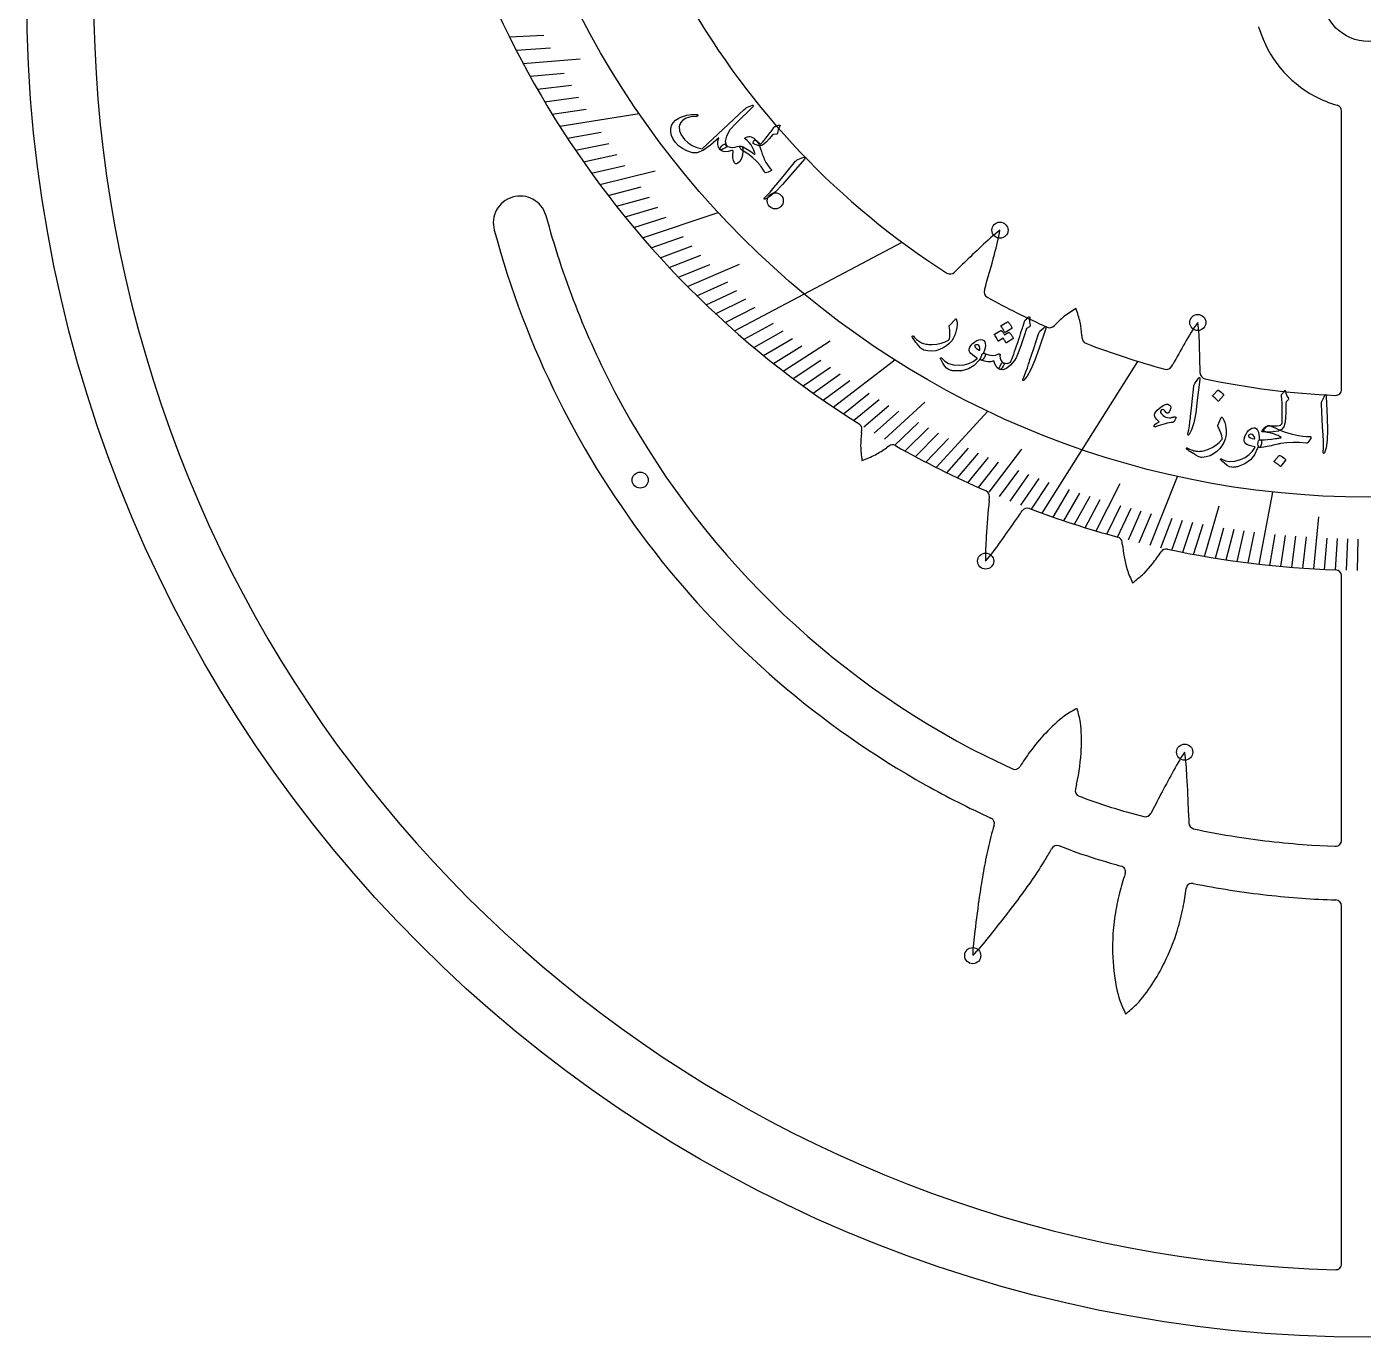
# Model space of a CAD drawing. Header units: millimetres. Extents: x -56 to 56, y -56 to 56.
# Drawn here: x -55.8 to -0.2, y -55.8 to -1.3 of the extents above; entities that cross this region are included whole.
import ezdxf

# ---------------------------------------------------------------- set-up
doc = ezdxf.new("R2010")
doc.units = ezdxf.units.MM
for name, color, linetype in [('CUT_INNER', 6, 'Continuous'), ('CUT_OUTER', 1, 'Continuous'), ('ENGRAVE', 7, 'Continuous'), ('ENGRAVE_FINE', 8, 'Continuous'), ('TEXT', 5, 'Continuous')]:
    doc.layers.add(name, color=color, linetype=linetype)

msp = doc.modelspace()

# ---------------------------------------------------------------- linework, layer by layer
at = {"layer": 'CUT_INNER'}
for points in [[(-4.539, -1.375), (-4.562, -1.296)], [(-1.116, -16.377), (-1.116, -4.802)], [(-34.211, -9.138), (-34.209, -9.144)], [(-13.069, -13.734), (-13.062, -13.726)], [(-11.918, -14.135), (-11.913, -14.242)], [(-8.181, -15.417), (-8.137, -15.337)], [(-21.082, -18.183), (-21.065, -18.065)], [(-19.942, -18.734), (-20.041, -18.807)], [(-15.912, -20.595), (-15.926, -20.589)], [(-15.777, -20.994), (-15.763, -20.849)], [(-10.237, -22.81), (-10.242, -22.742)], [(-8.988, -23.631), (-9.338, -24.034), (-9.342, -24.038)], [(-1.116, -35.125), (-1.116, -24.136)], [(-15.902, -31.638), (-14.809, -32.158)], [(-12.137, -32.803), (-12.186, -33.001)], [(-10.067, -33.949), (-9.337, -34.148)], [(-7.479, -33.99), (-7.468, -34.413)], [(-12.322, -35.568), (-12.868, -35.365)], [(-2.35, -35.332), (-1.377, -35.375)], [(-1.116, -52.742), (-1.116, -37.86)]]:
    msp.add_lwpolyline(points, dxfattribs=at)
msp.add_circle((0, 0), 1.91, dxfattribs=at)
for centre, radius, start, end in [((0, 0), 53.01, 121.8334, 268.5162), ((0, 15.945), 39.855, 133.9397, 237.8998), ((-0.003, 15.942), 32.597, 209.598, 237.4712), ((0, 0), 4.743, 196.8565, 241.8935), ((-0.011, -0.025), 4.716, 241.8732, 254.1876), ((-1.366, -4.802), 0.25, 0, 73.8281), ((-35.281, -9.454), 1.116, 16.4356, 196.1067), ((0.056, 0.025), 35.471, 194.9804, 207.6963), ((-0.001, 0), 37.641, 195.0325, 240.7232), ((-10.147, -16.497), 8.498, 127.5452, 134.4219), ((-23.706, -8.37), 8.495, 343.6971, 350.5854), ((33.149, -62.981), 72.019, 133.13838, 133.941), ((-74.666, 5.022), 61.182, 343.60175, 345.05636), ((-17.397, -11.33), 0.25, 237.4805, 314.8632), ((-0.043, -28.732), 24.326, 133.6248, 134.9201), ((-15.733, -12.322), 0.25, 163.2618, 240.9961), ((-0.05, 15.846), 32.49, 240.8927, 245.8231), ((-8.452, -19.097), 7.126, 121.3729, 126.225), ((-17.902, -15.064), 6.096, 13.9897, 19.6624), ((-13.254, -13.566), 0.25, 245.918, 317.8337), ((-8.039, -18.635), 7.023, 131.1773, 135.6567), ((-18.347, -14.671), 6.452, 4.7697, 9.6463), ((-0.185, -18.541), 8.498, 144.4202, 151.2969), ((-15.52, -14.7), 8.495, 0.5721, 7.4604), ((-11.663, -14.23), 0.25, 182.7913, 248.7305), ((-0.017, 15.894), 32.547, 248.8624, 254.9572), ((54.74, -50.455), 72.019, 150.01338, 150.816), ((-2261.031, -72.588), 2254.751, 1.445203, 1.473318), ((-8.4, -15.296), 0.25, 255.0586, 331.0897), ((-6.749, -15.694), 0.25, 186.2973, 257.8711), ((-0.003, 15.92), 32.576, 257.9544, 267.5842), ((0, 0), 35.41, 207.7029, 243.3141), ((-1.366, -16.377), 0.25, 267.7148, 0), ((-21.312, -18.028), 0.25, 351.5413, 57.832), ((-14.672, -18.911), 6.452, 173.5197, 178.3963), ((-15.032, -18.439), 6.096, 182.7397, 188.4124), ((-24.009, -13.012), 7.023, 299.9273, 304.4067), ((-19.793, -18.935), 0.25, 60.3019, 126.5837), ((-0.012, 15.919), 39.826, 240.4242, 246.4476), ((-23.514, -12.64), 7.126, 290.1229, 294.975), ((-16.011, -20.825), 0.25, 354.5118, 66.6211), ((48.013, -26.648), 64.04, 174.93507, 176.28535), ((-35.037, -7.6), 24.843, 324.8871, 326.1824), ((-14.189, -21.565), 0.25, 69.4348, 146.1132), ((-0.017, 15.895), 39.802, 249.2755, 254.8399), ((-73.847, 19.223), 72.019, 324.38838, 325.191), ((-7.419, -23.248), 8.506, 174.9493, 181.8286), ((-22.306, -17.927), 8.487, 318.7885, 325.6741), ((-10.492, -22.763), 0.25, 4.7344, 74.707), ((-3.357, -22.06), 6.921, 186.2179, 195.1054), ((-12.821, -20.459), 4.976, 320.3884, 327.5148), ((-8.414, -23.267), 0.25, 77.8735, 147.1406), ((-0.006, 15.899), 39.808, 257.883, 268.0539), ((-4.297, -21.817), 6.096, 199.6147, 205.2874), ((-1.366, -24.136), 0.25, 0, 88.0664), ((-14.096, -18.73), 7.126, 306.9979, 311.85), ((-8.386, -35.406), 6.913, 127.9482, 136.7791), ((-8.753, -35.929), 7.126, 118.179, 123.0311), ((-17.963, -31.376), 6.096, 10.7959, 16.4686), ((-18.854, -30.992), 6.921, 357.3991, 6.2866), ((-7.245, -36.522), 8.508, 136.566, 143.4101), ((-8.769, -35.468), 6.657, 142.875, 149.2426), ((-20.563, -30.94), 8.63, 347.5323, 357.5685), ((-0.626, -36.241), 8.487, 145.7641, 152.6498), ((-16.049, -32.768), 8.506, 1.925, 8.8041), ((-14.702, -31.932), 0.25, 244.5763, 328.2413), ((55.045, -66.857), 72.019, 151.36401, 152.16664), ((-71.484, -36.125), 64.04, 1.91071, 3.26098), ((-1.554, -2.922), 34.333, 240.6004, 245.6674), ((-11.943, -33.061), 0.25, 165.996, 249.661), ((-3.638, -11.341), 23.504, 249.0815, 254.1277), ((26.043, -51.615), 39.255, 152.0751, 153.3704), ((-15.808, -34.431), 0.25, 342.2164, 64.5763), ((-9.272, -33.906), 0.25, 254.7458, 333.0889), ((-7.219, -34.406), 0.25, 181.4874, 257.2881), ((-1.517, -38.691), 14.662, 163.4219, 167.2572), ((-2.538, -14.162), 21.028, 256.9855, 261.9804), ((0, 0), 35.41, 261.1107, 266.1954), ((4.235, -39.992), 20.559, 167.2569, 170.0189), ((-19.692, -32.022), 7.378, 327.9407, 332.0288), ((-12.955, -35.6), 0.25, 69.661, 152.0209), ((-0.305, -0.947), 36.647, 250.8579, 253.4693), ((-1.366, -35.125), 0.25, 267.4576, 0), ((-28.099, -27.042), 17.148, 325.4565, 328.7476), ((-7.838, -26.434), 10.071, 253.2981, 255.9031), ((16.373, -42.133), 32.885, 170.0107, 171.7525), ((-0.703, -39.725), 9.946, 161.1932, 165.9903), ((-10.356, -36.442), 0.25, 342.1904, 74.7458), ((-35.002, -22.292), 25.527, 323.2282, 325.4605), ((-16.919, -36.041), 9.401, 348.4726, 353.2953), ((-7.335, -37.172), 0.25, 79.8305, 172.3859), ((-0.229, -1.706), 35.921, 258.6626, 263.6644), ((47.204, -46.614), 64.04, 171.74122, 173.09149), ((-50.011, -11.089), 44.256, 321.947, 323.2423), ((-0.811, -39.729), 9.843, 165.8164, 171.4671), ((-0.479, -5.337), 32.285, 263.3933, 268.4446), ((-1.366, -37.86), 0.25, 0, 87.4576), ((-1.621, -39.604), 9.023, 171.4885, 177.7032), ((-17.353, -35.998), 9.835, 343.0691, 348.7286), ((-71.911, 5.974), 72.019, 321.19452, 321.99714), ((-16.447, -36.278), 8.887, 333.5809, 343.0941), ((-7.953, -40.131), 8.506, 171.7555, 178.6347), ((-22.52, -33.99), 8.487, 315.5946, 322.4803), ((-2.014, -39.589), 8.63, 177.7018, 187.7379), ((-16.108, -36.446), 8.508, 326.7354, 333.5796), ((-3.705, -39.839), 6.921, 187.5686, 196.456), ((-14.788, -37.342), 6.913, 318.1177, 326.9486), ((-4.65, -39.618), 6.096, 200.9653, 206.6381), ((-14.52, -36.763), 7.126, 308.3485, 313.2006), ((-1.366, -52.742), 0.25, 268.418, 0)]:
    msp.add_arc(centre, radius, start, end, dxfattribs=at)
at = {"layer": 'CUT_OUTER'}
msp.add_circle((0, 0), 55.8, dxfattribs=at)
at = {"layer": 'ENGRAVE'}
for points in [[(-33.635, -5.435), (-30.335, -4.902)], [(-30.192, -10.071), (-27.046, -9.022)], [(-26.36, -13.948), (-19.392, -10.261)], [(-22.257, -17.116), (-19.698, -15.148)], [(-13.563, -21.531), (-9.585, -15.215)], [(-17.971, -19.628), (-15.827, -17.287)], [(-9.079, -22.862), (-7.941, -19.996)], [(-4.55, -23.649), (-3.973, -20.648)]]:
    msp.add_lwpolyline(points, dxfattribs=at)
for centre, radius in [((0, 15.945), 36.808), ((-24.669, -8.535), 0.335), ((-15.325, -9.759), 0.335), ((-7.097, -13.596), 0.335), ((-30.287, -20.151), 0.335), ((-15.921, -23.52), 0.335), ((-7.643, -31.465), 0.335), ((-16.457, -39.929), 0.335)]:
    msp.add_circle(centre, radius, dxfattribs=at)
at = {"layer": 'ENGRAVE_FINE'}
for points in [[(-35.728, -1.716), (-34.301, -1.647)], [(-35.448, -2.272), (-34.022, -2.18)], [(-35.161, -2.819), (-32.782, -2.629)], [(-34.868, -3.359), (-33.446, -3.222)], [(-34.568, -3.89), (-33.15, -3.73)], [(-34.263, -4.413), (-32.847, -4.231)], [(-33.952, -4.928), (-32.54, -4.723)], [(-33.312, -5.934), (-31.909, -5.684)], [(-32.984, -6.425), (-31.586, -6.153)], [(-32.651, -6.909), (-31.259, -6.614)], [(-32.313, -7.384), (-30.927, -7.067)], [(-31.971, -7.851), (-29.665, -7.285)], [(-31.624, -8.311), (-30.25, -7.95)], [(-31.272, -8.762), (-29.906, -8.379)], [(-30.916, -9.206), (-29.557, -8.802)], [(-30.556, -9.643), (-29.205, -9.216)], [(-29.824, -10.492), (-28.49, -10.023)], [(-29.452, -10.906), (-28.128, -10.415)], [(-29.077, -11.312), (-27.762, -10.8)], [(-28.698, -11.71), (-27.393, -11.178)], [(-28.316, -12.101), (-26.154, -11.177)], [(-27.931, -12.485), (-26.647, -11.911)], [(-27.542, -12.861), (-26.27, -12.267)], [(-27.151, -13.231), (-25.89, -12.616)], [(-26.757, -13.593), (-25.507, -12.958)], [(-25.96, -14.295), (-24.736, -13.621)], [(-25.557, -14.636), (-24.346, -13.943)], [(-25.153, -14.97), (-23.955, -14.257)], [(-24.336, -15.617), (-22.384, -14.364)], [(-24.745, -15.297), (-23.562, -14.565)], [(-23.924, -15.93), (-22.769, -15.161)], [(-23.51, -16.237), (-22.37, -15.449)], [(-23.094, -16.536), (-21.97, -15.731)], [(-22.677, -16.829), (-21.567, -16.006)], [(-21.835, -17.396), (-20.758, -16.538)], [(-21.412, -17.669), (-20.351, -16.794)], [(-20.987, -17.936), (-19.943, -17.044)], [(-20.132, -18.451), (-18.449, -16.908)], [(-20.561, -18.197), (-19.534, -17.288)], [(-19.703, -18.699), (-18.712, -17.758)], [(-19.272, -18.94), (-18.299, -17.984)], [(-18.839, -19.176), (-17.885, -18.204)], [(-18.406, -19.405), (-17.47, -18.418)], [(-17.535, -19.845), (-16.637, -18.829)], [(-15.779, -20.653), (-14.415, -18.867)], [(-17.097, -20.056), (-16.219, -19.026)], [(-16.659, -20.261), (-15.801, -19.217)], [(-16.22, -20.46), (-15.381, -19.402)], [(-15.338, -20.84), (-14.54, -19.756)], [(-14.896, -21.021), (-14.119, -19.925)], [(-14.452, -21.197), (-13.697, -20.089)], [(-14.008, -21.367), (-13.274, -20.246)], [(-13.118, -21.689), (-12.427, -20.546)], [(-11.329, -22.266), (-10.324, -20.291)], [(-12.672, -21.841), (-12.002, -20.688)], [(-12.225, -21.988), (-11.578, -20.824)], [(-11.777, -22.13), (-11.152, -20.956)], [(-10.88, -22.396), (-10.3, -21.202)], [(-10.431, -22.52), (-9.874, -21.318)], [(-9.981, -22.64), (-9.447, -21.428)], [(-9.53, -22.753), (-9.019, -21.534)], [(-6.819, -23.322), (-6.204, -21.219)], [(-2.276, -23.845), (-2.069, -21.677)], [(-8.628, -22.965), (-8.164, -21.73)], [(-8.176, -23.062), (-7.736, -21.82)], [(-7.724, -23.154), (-7.307, -21.905)], [(-7.271, -23.241), (-6.879, -21.985)], [(-6.365, -23.398), (-6.021, -22.131)], [(-5.912, -23.469), (-5.591, -22.196)], [(-5.458, -23.534), (-5.162, -22.257)], [(-5.004, -23.594), (-4.732, -22.312)], [(-4.096, -23.699), (-3.873, -22.409)], [(-3.641, -23.743), (-3.443, -22.45)], [(-3.186, -23.782), (-3.013, -22.486)], [(-2.731, -23.816), (-2.582, -22.517)], [(-1.821, -23.868), (-1.722, -22.565)], [(-1.366, -23.886), (-1.291, -22.582)], [(-0.911, -23.899), (-0.861, -22.594)], [(-0.455, -23.907), (-0.43, -22.602)]]:
    msp.add_lwpolyline(points, dxfattribs=at)
at = {"layer": 'TEXT'}
for points in [[(-26.298, -5.303), (-26.553, -5.588), (-26.704, -5.845), (-26.752, -6.071), (-26.697, -6.268), (-26.702, -6.288), (-26.727, -6.313), (-26.77, -6.344), (-26.831, -6.38), (-26.882, -6.406), (-26.921, -6.42), (-26.951, -6.421), (-26.97, -6.411), (-27.034, -6.306), (-27.062, -6.189), (-27.054, -6.059), (-27.01, -5.919), (-27.359, -6.226), (-27.66, -6.432), (-27.913, -6.536), (-28.117, -6.536), (-28.342, -6.455), (-28.534, -6.358), (-28.692, -6.245), (-28.815, -6.117), (-28.915, -5.971), (-28.981, -5.826), (-29.015, -5.683), (-29.015, -5.542), (-28.982, -5.409), (-28.915, -5.29), (-28.814, -5.187), (-28.679, -5.098), (-28.6, -5.06), (-28.518, -5.027), (-28.431, -5), (-28.341, -4.977), (-28.247, -4.96), (-28.149, -4.948), (-28.046, -4.942), (-27.94, -4.94), (-27.927, -4.942), (-27.916, -4.947), (-27.906, -4.953), (-27.898, -4.962), (-27.893, -4.971), (-27.891, -4.98), (-27.892, -4.99), (-27.895, -5), (-27.902, -5.01), (-27.913, -5.017), (-27.927, -5.021), (-27.944, -5.023), (-28.184, -5.05), (-28.376, -5.103), (-28.519, -5.184), (-28.613, -5.294), (-28.667, -5.451), (-28.657, -5.619), (-28.583, -5.798), (-28.446, -5.987), (-28.294, -6.131), (-28.122, -6.242), (-27.929, -6.322), (-27.716, -6.369), (-25.958, -4.745), (-25.916, -4.707), (-25.879, -4.676), (-25.846, -4.653), (-25.819, -4.638), (-25.614, -4.557), (-25.585, -4.564), (-25.578, -4.583), (-25.592, -4.612), (-25.627, -4.653)], [(-24.589, -5.414), (-24.573, -5.409), (-24.559, -5.404), (-24.547, -5.399), (-24.535, -5.396), (-24.525, -5.392), (-24.517, -5.389), (-24.511, -5.387), (-24.506, -5.386), (-24.497, -5.385), (-24.489, -5.386), (-24.482, -5.389), (-24.476, -5.394), (-24.471, -5.401), (-24.47, -5.408), (-24.471, -5.415), (-24.474, -5.423), (-24.513, -5.501), (-24.543, -5.577), (-24.563, -5.651), (-24.574, -5.724), (-24.578, -5.741), (-24.588, -5.755), (-24.603, -5.763), (-24.624, -5.768), (-24.769, -5.784), (-24.918, -5.96), (-25.039, -6.088), (-25.143, -6.179), (-25.233, -6.234), (-25.307, -6.251), (-25.356, -6.245), (-25.421, -6.226), (-25.5, -6.195), (-25.595, -6.15), (-25.574, -6.062), (-25.539, -6.018), (-25.49, -6.017), (-25.427, -6.06), (-25.385, -6.097), (-25.345, -6.128), (-25.307, -6.154), (-25.271, -6.175), (-25.259, -6.165), (-25.243, -6.149), (-25.223, -6.128), (-25.199, -6.1), (-25.171, -6.066), (-25.139, -6.027), (-25.102, -5.982), (-25.06, -5.931), (-25.009, -5.868), (-24.961, -5.809), (-24.917, -5.753), (-24.876, -5.701), (-24.84, -5.652), (-24.806, -5.606), (-24.776, -5.563), (-24.75, -5.523), (-24.729, -5.491), (-24.71, -5.468), (-24.693, -5.452), (-24.679, -5.444), (-24.663, -5.439), (-24.643, -5.433), (-24.618, -5.425), (-24.589, -5.414)], [(-25.919, -5.922), (-25.87, -5.896), (-25.823, -5.878), (-25.775, -5.868), (-25.728, -5.865), (-25.676, -5.874), (-25.621, -5.897), (-25.563, -5.934), (-25.502, -5.984), (-25.471, -6.014), (-25.444, -6.045), (-25.418, -6.077), (-25.396, -6.11), (-25.375, -6.144), (-25.357, -6.179), (-25.341, -6.214), (-25.327, -6.25), (-25.283, -6.378), (-25.244, -6.491), (-25.208, -6.591), (-25.176, -6.676), (-25.148, -6.749), (-25.125, -6.808), (-25.105, -6.853), (-25.089, -6.885), (-25.055, -6.942), (-25.021, -6.995), (-24.988, -7.046), (-24.954, -7.095), (-24.921, -7.14), (-24.89, -7.182), (-24.86, -7.221), (-24.832, -7.256), (-24.829, -7.263), (-24.831, -7.27), (-24.837, -7.278), (-24.849, -7.286), (-24.903, -7.316), (-24.959, -7.34), (-25.017, -7.358), (-25.077, -7.37), (-25.085, -7.37), (-25.093, -7.367), (-25.1, -7.362), (-25.106, -7.354), (-25.133, -7.308), (-25.158, -7.265), (-25.183, -7.223), (-25.208, -7.184), (-25.232, -7.147), (-25.256, -7.114), (-25.278, -7.082), (-25.301, -7.054), (-25.444, -6.891), (-25.614, -6.736), (-25.811, -6.588), (-26.035, -6.447), (-26.072, -6.421), (-26.102, -6.393), (-26.122, -6.362), (-26.135, -6.329), (-26.138, -6.3), (-26.131, -6.28), (-26.113, -6.269), (-26.085, -6.269), (-26.005, -6.295), (-25.887, -6.358), (-25.732, -6.458), (-25.539, -6.593), (-25.53, -6.598), (-25.523, -6.601), (-25.518, -6.601), (-25.515, -6.6), (-25.512, -6.573), (-25.527, -6.518), (-25.56, -6.435), (-25.611, -6.324), (-25.675, -6.206), (-25.749, -6.105), (-25.832, -6.021), (-25.924, -5.954), (-25.933, -5.947), (-25.935, -5.94), (-25.93, -5.932), (-25.919, -5.922)], [(-26.066, -6.275), (-26.039, -6.314), (-26.021, -6.361), (-26.012, -6.415), (-26.012, -6.478), (-26.034, -6.642), (-26.079, -6.781), (-26.148, -6.896), (-26.241, -6.985), (-26.275, -7.003), (-26.306, -7.003), (-26.334, -6.986), (-26.359, -6.951), (-26.404, -6.856), (-26.429, -6.747), (-26.434, -6.626), (-26.42, -6.493), (-26.419, -6.465), (-26.428, -6.449), (-26.447, -6.443), (-26.476, -6.448), (-26.635, -6.491), (-26.77, -6.498), (-26.883, -6.471), (-26.972, -6.408), (-26.976, -6.398), (-26.976, -6.384), (-26.971, -6.366), (-26.961, -6.344), (-26.925, -6.288), (-26.887, -6.243), (-26.848, -6.21), (-26.807, -6.189), (-26.788, -6.185), (-26.768, -6.186), (-26.748, -6.194), (-26.729, -6.207), (-26.64, -6.271), (-26.549, -6.309), (-26.454, -6.321), (-26.357, -6.306), (-26.256, -6.28), (-26.174, -6.267), (-26.11, -6.265), (-26.066, -6.275)], [(-23.522, -6.74), (-23.454, -6.718), (-23.419, -6.721), (-23.42, -6.748), (-23.455, -6.8), (-24.017, -7.455), (-24.362, -7.858), (-24.656, -8.16), (-24.9, -8.361), (-25.096, -8.461), (-25.116, -8.464), (-25.13, -8.463), (-25.137, -8.457), (-25.138, -8.447), (-25.135, -8.436), (-25.128, -8.423), (-25.119, -8.41), (-25.105, -8.396), (-24.996, -8.29), (-24.885, -8.172), (-24.773, -8.044), (-24.658, -7.904), (-24.628, -7.868), (-24.546, -7.77), (-24.413, -7.61), (-24.229, -7.388), (-23.823, -6.894), (-23.799, -6.869), (-23.776, -6.849), (-23.752, -6.833), (-23.727, -6.821)], [(-17.177, -13.457), (-17.172, -13.452), (-17.167, -13.449), (-17.163, -13.447), (-17.159, -13.447), (-17.15, -13.451), (-17.142, -13.461), (-17.135, -13.476), (-17.128, -13.497), (-17.111, -13.595), (-17.108, -13.699), (-17.117, -13.808), (-17.14, -13.924), (-17.174, -14.043), (-17.218, -14.155), (-17.27, -14.259), (-17.331, -14.357), (-17.434, -14.472), (-17.552, -14.572), (-17.685, -14.656), (-17.833, -14.724), (-17.992, -14.771), (-18.154, -14.789), (-18.318, -14.779), (-18.486, -14.741), (-18.528, -14.726), (-18.567, -14.705), (-18.602, -14.679), (-18.634, -14.647), (-18.703, -14.565), (-18.764, -14.491), (-18.818, -14.423), (-18.865, -14.363), (-18.904, -14.31), (-18.936, -14.264), (-18.96, -14.226), (-18.977, -14.195), (-18.979, -14.188), (-18.98, -14.181), (-18.98, -14.175), (-18.978, -14.17), (-18.974, -14.164), (-18.969, -14.16), (-18.962, -14.157), (-18.956, -14.155), (-18.948, -14.155), (-18.941, -14.157), (-18.933, -14.162), (-18.926, -14.169), (-18.882, -14.216), (-18.838, -14.259), (-18.796, -14.298), (-18.754, -14.333), (-18.712, -14.364), (-18.671, -14.392), (-18.629, -14.416), (-18.587, -14.437), (-18.544, -14.455), (-18.498, -14.471), (-18.448, -14.484), (-18.395, -14.495), (-18.338, -14.503), (-18.279, -14.508), (-18.215, -14.51), (-18.148, -14.51), (-17.953, -14.495), (-17.774, -14.459), (-17.61, -14.403), (-17.462, -14.326), (-17.451, -14.319), (-17.442, -14.309), (-17.434, -14.297), (-17.427, -14.281), (-17.41, -14.177), (-17.406, -14.053), (-17.414, -13.909), (-17.435, -13.745), (-17.434, -13.736), (-17.433, -13.728), (-17.43, -13.722), (-17.427, -13.717)], [(-14.269, -13.493), (-14.224, -13.452), (-14.188, -13.418), (-14.162, -13.393), (-14.146, -13.377), (-14.135, -13.367), (-14.124, -13.362), (-14.113, -13.36), (-14.102, -13.363), (-14.092, -13.37), (-14.086, -13.381), (-14.084, -13.394), (-14.085, -13.411), (-14.092, -13.49), (-14.092, -13.566), (-14.083, -13.637), (-14.066, -13.704), (-14.062, -13.724), (-14.066, -13.743), (-14.08, -13.76), (-14.103, -13.775), (-14.217, -13.842), (-14.233, -13.888), (-14.249, -13.933), (-14.265, -13.978), (-14.28, -14.021), (-14.295, -14.064), (-14.309, -14.107), (-14.323, -14.148), (-14.337, -14.189), (-14.463, -14.565), (-14.569, -14.856), (-14.654, -15.061), (-14.719, -15.181), (-14.885, -15.375), (-15.043, -15.502), (-15.191, -15.561), (-15.331, -15.553), (-15.334, -15.551), (-15.337, -15.55), (-15.34, -15.548), (-15.344, -15.547), (-15.354, -15.52), (-15.346, -15.473), (-15.321, -15.407), (-15.277, -15.321), (-15.259, -15.291), (-15.238, -15.272), (-15.216, -15.265), (-15.193, -15.269), (-15.104, -15.292), (-15.022, -15.296), (-14.948, -15.279), (-14.882, -15.243), (-14.853, -15.176), (-14.822, -15.098), (-14.788, -15.01), (-14.753, -14.912), (-14.715, -14.804), (-14.675, -14.688), (-14.632, -14.562), (-14.588, -14.427), (-14.542, -14.295), (-14.502, -14.176), (-14.466, -14.07), (-14.436, -13.978), (-14.41, -13.899), (-14.388, -13.834), (-14.37, -13.782), (-14.356, -13.743), (-14.299, -13.549), (-14.292, -13.53), (-14.284, -13.515), (-14.277, -13.503), (-14.269, -13.493)], [(-15.007, -13.574), (-15.001, -13.572), (-14.994, -13.572), (-14.987, -13.575), (-14.979, -13.58), (-14.956, -13.606), (-14.933, -13.634), (-14.912, -13.662), (-14.893, -13.69), (-14.875, -13.72), (-14.858, -13.751), (-14.843, -13.783), (-14.829, -13.816), (-14.827, -13.827), (-14.827, -13.836), (-14.831, -13.843), (-14.837, -13.848), (-15.103, -14.013), (-15.111, -14.014), (-15.118, -14.011), (-15.124, -14.004), (-15.13, -13.991), (-15.136, -13.98), (-15.145, -13.964), (-15.157, -13.942), (-15.172, -13.915), (-15.191, -13.881), (-15.215, -13.842), (-15.242, -13.796), (-15.273, -13.745), (-15.277, -13.737), (-15.278, -13.731), (-15.275, -13.726), (-15.27, -13.723)], [(-13.504, -13.813), (-13.449, -13.767), (-13.416, -13.757), (-13.406, -13.783), (-13.419, -13.844), (-13.701, -14.66), (-13.873, -15.161), (-14.035, -15.551), (-14.188, -15.828), (-14.332, -15.993), (-14.35, -16.003), (-14.364, -16.007), (-14.373, -16.005), (-14.377, -15.996), (-14.379, -15.984), (-14.377, -15.97), (-14.373, -15.954), (-14.366, -15.935), (-14.303, -15.797), (-14.243, -15.647), (-14.186, -15.486), (-14.131, -15.313), (-14.116, -15.269), (-14.076, -15.147), (-14.012, -14.95), (-13.922, -14.676), (-13.727, -14.067), (-13.714, -14.035), (-13.7, -14.008), (-13.683, -13.984), (-13.665, -13.964)], [(-16.192, -15.162), (-16.4, -15.38), (-16.639, -15.527), (-16.908, -15.605), (-17.208, -15.612), (-17.247, -15.607), (-17.285, -15.602), (-17.322, -15.595), (-17.358, -15.588), (-17.392, -15.578), (-17.425, -15.568), (-17.455, -15.556), (-17.485, -15.543), (-17.548, -15.495), (-17.62, -15.41), (-17.701, -15.287), (-17.788, -15.126), (-17.796, -15.106), (-17.798, -15.09), (-17.794, -15.077), (-17.784, -15.068), (-17.772, -15.064), (-17.76, -15.066), (-17.748, -15.074), (-17.736, -15.087), (-17.621, -15.211), (-17.463, -15.299), (-17.263, -15.352), (-17.021, -15.369), (-16.808, -15.351), (-16.613, -15.299), (-16.436, -15.213), (-16.277, -15.094), (-16.275, -15.088), (-16.274, -15.083), (-16.276, -15.078), (-16.279, -15.074), (-16.384, -15.01), (-16.47, -14.948), (-16.537, -14.889), (-16.583, -14.832), (-16.609, -14.769), (-16.609, -14.7), (-16.584, -14.627), (-16.534, -14.547), (-16.527, -14.537), (-16.519, -14.527), (-16.51, -14.518), (-16.501, -14.508), (-16.491, -14.498), (-16.481, -14.487), (-16.47, -14.476), (-16.458, -14.465), (-16.374, -14.397), (-16.29, -14.347), (-16.207, -14.317), (-16.125, -14.305), (-16.051, -14.314), (-15.995, -14.344), (-15.957, -14.395), (-15.937, -14.468), (-15.932, -14.557), (-15.943, -14.651), (-15.968, -14.752), (-16.009, -14.858), (-16.003, -14.861), (-15.997, -14.864), (-15.991, -14.866), (-15.985, -14.869), (-15.979, -14.871), (-15.973, -14.873), (-15.967, -14.876), (-15.961, -14.879), (-15.942, -14.895), (-15.932, -14.917), (-15.932, -14.945), (-15.941, -14.98), (-15.956, -15.016), (-15.974, -15.051), (-15.997, -15.084), (-16.023, -15.116), (-16.049, -15.142), (-16.072, -15.159), (-16.091, -15.165), (-16.107, -15.163), (-16.168, -15.132), (-16.171, -15.137), (-16.176, -15.144), (-16.183, -15.152), (-16.192, -15.162)], [(-14.961, -14.005), (-14.956, -14.003), (-14.949, -14.004), (-14.942, -14.006), (-14.934, -14.011), (-14.909, -14.038), (-14.887, -14.065), (-14.865, -14.093), (-14.845, -14.122), (-14.827, -14.151), (-14.81, -14.182), (-14.794, -14.214), (-14.78, -14.248), (-14.778, -14.257), (-14.779, -14.265), (-14.783, -14.272), (-14.79, -14.278), (-15.057, -14.444), (-15.062, -14.445), (-15.068, -14.442), (-15.075, -14.435), (-15.082, -14.424), (-15.086, -14.416), (-15.093, -14.405), (-15.102, -14.389), (-15.114, -14.368), (-15.128, -14.344), (-15.145, -14.316), (-15.165, -14.285), (-15.188, -14.249), (-15.384, -14.37), (-15.392, -14.372), (-15.399, -14.368), (-15.406, -14.361), (-15.412, -14.348), (-15.418, -14.337), (-15.426, -14.321), (-15.439, -14.299), (-15.454, -14.271), (-15.474, -14.238), (-15.498, -14.198), (-15.525, -14.152), (-15.557, -14.1), (-15.559, -14.093), (-15.559, -14.087), (-15.556, -14.083), (-15.55, -14.08), (-15.285, -13.932), (-15.279, -13.93), (-15.273, -13.931), (-15.265, -13.933), (-15.257, -13.938), (-15.24, -13.957), (-15.224, -13.977), (-15.207, -13.997), (-15.192, -14.017), (-15.177, -14.038), (-15.163, -14.06), (-15.15, -14.082), (-15.138, -14.105)], [(-16.161, -14.735), (-16.164, -14.661), (-16.178, -14.602), (-16.205, -14.558), (-16.243, -14.528), (-16.272, -14.522), (-16.3, -14.52), (-16.327, -14.524), (-16.354, -14.533), (-16.365, -14.54), (-16.371, -14.55), (-16.373, -14.563), (-16.371, -14.58), (-16.354, -14.625), (-16.317, -14.669), (-16.262, -14.712), (-16.187, -14.753), (-16.178, -14.756), (-16.171, -14.754), (-16.165, -14.747), (-16.161, -14.735)], [(-15.193, -15.269), (-15.171, -15.289), (-15.157, -15.307), (-15.149, -15.321), (-15.149, -15.333), (-15.153, -15.348), (-15.161, -15.366), (-15.172, -15.386), (-15.185, -15.409), (-15.235, -15.479), (-15.275, -15.526), (-15.307, -15.551), (-15.331, -15.553), (-15.412, -15.498), (-15.48, -15.42), (-15.537, -15.317), (-15.581, -15.191), (-15.702, -15.226), (-15.83, -15.233), (-15.967, -15.211), (-16.111, -15.161), (-16.124, -15.151), (-16.131, -15.136), (-16.132, -15.117), (-16.128, -15.093), (-16.085, -14.949), (-16.08, -14.933), (-16.071, -14.918), (-16.057, -14.904), (-16.038, -14.89), (-16.02, -14.882), (-16.003, -14.877), (-15.984, -14.877), (-15.965, -14.881), (-15.794, -14.939), (-15.642, -14.964), (-15.508, -14.954), (-15.394, -14.911), (-15.38, -14.905), (-15.366, -14.902), (-15.352, -14.903), (-15.338, -14.908), (-15.326, -14.916), (-15.32, -14.926), (-15.319, -14.937), (-15.323, -14.95), (-15.329, -14.962), (-15.333, -14.973), (-15.335, -14.983), (-15.336, -14.991), (-15.314, -15.081), (-15.283, -15.157), (-15.242, -15.22), (-15.193, -15.269)], [(-7.098, -15.954), (-7.053, -15.897), (-7.023, -15.88), (-7.009, -15.903), (-7.009, -15.966), (-7.117, -16.823), (-7.182, -17.349), (-7.26, -17.763), (-7.353, -18.066), (-7.461, -18.257), (-7.476, -18.271), (-7.488, -18.278), (-7.497, -18.277), (-7.504, -18.269), (-7.508, -18.258), (-7.509, -18.244), (-7.508, -18.227), (-7.505, -18.208), (-7.472, -18.059), (-7.444, -17.9), (-7.422, -17.731), (-7.404, -17.551), (-7.398, -17.504), (-7.384, -17.377), (-7.361, -17.17), (-7.33, -16.884), (-7.264, -16.248), (-7.258, -16.214), (-7.25, -16.184), (-7.238, -16.157), (-7.224, -16.134)], [(-6.263, -16.414), (-6.258, -16.411), (-6.252, -16.409), (-6.244, -16.41), (-6.236, -16.412), (-6.176, -16.452), (-6.122, -16.497), (-6.072, -16.547), (-6.028, -16.602), (-6.024, -16.61), (-6.023, -16.617), (-6.025, -16.624), (-6.029, -16.63), (-6.236, -16.863), (-6.242, -16.868), (-6.25, -16.868), (-6.259, -16.863), (-6.268, -16.853), (-6.276, -16.844), (-6.289, -16.831), (-6.307, -16.813), (-6.329, -16.791), (-6.357, -16.764), (-6.39, -16.733), (-6.428, -16.697), (-6.473, -16.656), (-6.478, -16.649), (-6.48, -16.643), (-6.479, -16.638), (-6.475, -16.634)], [(-3.595, -17.764), (-3.592, -17.663), (-3.59, -17.557), (-3.588, -17.445), (-3.588, -17.327), (-3.588, -17.204), (-3.59, -17.075), (-3.593, -16.939), (-3.597, -16.797), (-3.621, -16.649), (-3.619, -16.631), (-3.615, -16.613), (-3.609, -16.596), (-3.6, -16.581), (-3.595, -16.573), (-3.587, -16.563), (-3.578, -16.55), (-3.566, -16.535), (-3.553, -16.518), (-3.537, -16.497), (-3.52, -16.473), (-3.501, -16.447), (-3.495, -16.439), (-3.487, -16.433), (-3.479, -16.43), (-3.469, -16.429), (-3.462, -16.432), (-3.456, -16.438), (-3.452, -16.447), (-3.449, -16.46), (-3.434, -16.531), (-3.409, -16.601), (-3.374, -16.669), (-3.33, -16.737), (-3.319, -16.756), (-3.316, -16.773), (-3.321, -16.791), (-3.334, -16.807), (-3.415, -16.901), (-3.422, -16.913), (-3.427, -16.929), (-3.43, -16.949), (-3.432, -16.973), (-3.43, -17.319), (-3.443, -17.595), (-3.473, -17.801), (-3.519, -17.938), (-3.61, -18.044), (-3.757, -18.115), (-3.96, -18.151), (-4.218, -18.152), (-4.312, -18.135), (-4.355, -18.099), (-4.347, -18.046), (-4.288, -17.973), (-4.278, -17.964), (-4.268, -17.955), (-4.259, -17.946), (-4.25, -17.937), (-4.241, -17.929), (-4.232, -17.921), (-4.224, -17.913), (-4.216, -17.905), (-4.196, -17.89), (-4.174, -17.881), (-4.149, -17.876), (-4.121, -17.877), (-3.997, -17.888), (-3.887, -17.893), (-3.791, -17.891), (-3.709, -17.883), (-3.662, -17.87), (-3.627, -17.846), (-3.605, -17.811), (-3.595, -17.764)], [(-1.843, -16.682), (-1.807, -16.619), (-1.78, -16.598), (-1.762, -16.618), (-1.752, -16.68), (-1.72, -17.543), (-1.699, -18.072), (-1.71, -18.494), (-1.752, -18.808), (-1.828, -19.013), (-1.84, -19.03), (-1.851, -19.038), (-1.861, -19.039), (-1.868, -19.032), (-1.874, -19.022), (-1.877, -19.008), (-1.879, -18.991), (-1.879, -18.972), (-1.871, -18.82), (-1.869, -18.659), (-1.874, -18.488), (-1.885, -18.307), (-1.887, -18.26), (-1.894, -18.133), (-1.905, -17.925), (-1.921, -17.637), (-1.958, -16.999), (-1.958, -16.965), (-1.955, -16.934), (-1.948, -16.906), (-1.938, -16.88)], [(-8.071, -17.692), (-8.086, -17.713), (-8.101, -17.73), (-8.117, -17.742), (-8.133, -17.75), (-8.204, -17.758), (-8.281, -17.771), (-8.364, -17.788), (-8.452, -17.808), (-8.545, -17.833), (-8.645, -17.862), (-8.75, -17.895), (-8.861, -17.932), (-8.879, -17.935), (-8.894, -17.934), (-8.907, -17.928), (-8.916, -17.918), (-8.918, -17.914), (-8.919, -17.91), (-8.92, -17.908), (-8.92, -17.906), (-8.912, -17.868), (-8.872, -17.826), (-8.802, -17.777), (-8.7, -17.724), (-8.807, -17.637), (-8.874, -17.552), (-8.9, -17.469), (-8.886, -17.388), (-8.848, -17.319), (-8.784, -17.245), (-8.695, -17.166), (-8.58, -17.08), (-8.508, -17.037), (-8.446, -17.009), (-8.392, -16.996), (-8.347, -16.999), (-8.276, -17.029), (-8.235, -17.078), (-8.223, -17.144), (-8.24, -17.228), (-8.252, -17.258), (-8.268, -17.288), (-8.29, -17.317), (-8.316, -17.347), (-8.342, -17.367), (-8.366, -17.373), (-8.387, -17.365), (-8.406, -17.342), (-8.462, -17.266), (-8.515, -17.223), (-8.566, -17.212), (-8.613, -17.235), (-8.646, -17.282), (-8.645, -17.335), (-8.61, -17.396), (-8.541, -17.463), (-8.486, -17.503), (-8.422, -17.532), (-8.352, -17.551), (-8.275, -17.559), (-8.249, -17.559), (-8.221, -17.556), (-8.19, -17.55), (-8.158, -17.541), (-8.141, -17.537), (-8.124, -17.533), (-8.108, -17.529), (-8.093, -17.526), (-8.079, -17.524), (-8.065, -17.523), (-8.053, -17.522), (-8.041, -17.522), (-8.015, -17.53), (-8.003, -17.547), (-8.006, -17.574), (-8.023, -17.61)], [(-6.122, -17.552), (-6.119, -17.546), (-6.116, -17.541), (-6.112, -17.538), (-6.109, -17.536), (-6.099, -17.537), (-6.088, -17.544), (-6.076, -17.555), (-6.062, -17.573), (-6.013, -17.659), (-5.975, -17.756), (-5.946, -17.862), (-5.929, -17.978), (-5.92, -18.102), (-5.923, -18.222), (-5.936, -18.338), (-5.96, -18.45), (-6.018, -18.594), (-6.094, -18.728), (-6.191, -18.852), (-6.307, -18.966), (-6.44, -19.064), (-6.586, -19.137), (-6.745, -19.184), (-6.915, -19.205), (-6.96, -19.206), (-7.004, -19.199), (-7.046, -19.187), (-7.087, -19.167), (-7.179, -19.114), (-7.262, -19.065), (-7.336, -19.02), (-7.4, -18.979), (-7.455, -18.942), (-7.5, -18.91), (-7.536, -18.883), (-7.562, -18.86), (-7.568, -18.853), (-7.571, -18.847), (-7.572, -18.841), (-7.572, -18.836), (-7.57, -18.83), (-7.567, -18.824), (-7.562, -18.819), (-7.556, -18.814), (-7.55, -18.812), (-7.542, -18.811), (-7.533, -18.813), (-7.524, -18.818), (-7.466, -18.847), (-7.411, -18.872), (-7.357, -18.894), (-7.306, -18.913), (-7.256, -18.928), (-7.208, -18.94), (-7.16, -18.949), (-7.114, -18.954), (-7.067, -18.956), (-7.018, -18.955), (-6.967, -18.951), (-6.913, -18.942), (-6.858, -18.931), (-6.8, -18.915), (-6.739, -18.896), (-6.676, -18.873), (-6.498, -18.792), (-6.342, -18.698), (-6.207, -18.589), (-6.093, -18.466), (-6.086, -18.456), (-6.08, -18.444), (-6.077, -18.429), (-6.077, -18.412), (-6.096, -18.308), (-6.135, -18.191), (-6.191, -18.058), (-6.266, -17.91), (-6.269, -17.901), (-6.27, -17.894), (-6.27, -17.887), (-6.268, -17.881)], [(-4.615, -18.819), (-4.737, -19.095), (-4.911, -19.315), (-5.137, -19.48), (-5.416, -19.588), (-5.455, -19.597), (-5.492, -19.605), (-5.529, -19.611), (-5.566, -19.616), (-5.601, -19.619), (-5.635, -19.621), (-5.668, -19.62), (-5.7, -19.618), (-5.776, -19.595), (-5.873, -19.539), (-5.99, -19.451), (-6.128, -19.33), (-6.142, -19.313), (-6.149, -19.298), (-6.15, -19.285), (-6.144, -19.273), (-6.134, -19.265), (-6.122, -19.263), (-6.108, -19.266), (-6.092, -19.275), (-5.942, -19.352), (-5.763, -19.381), (-5.557, -19.363), (-5.324, -19.297), (-5.13, -19.207), (-4.964, -19.091), (-4.827, -18.95), (-4.718, -18.784), (-4.718, -18.778), (-4.72, -18.773), (-4.722, -18.768), (-4.727, -18.765), (-4.848, -18.742), (-4.949, -18.713), (-5.032, -18.68), (-5.095, -18.642), (-5.141, -18.591), (-5.165, -18.527), (-5.167, -18.449), (-5.146, -18.358), (-5.143, -18.346), (-5.138, -18.334), (-5.134, -18.321), (-5.128, -18.309), (-5.123, -18.296), (-5.117, -18.283), (-5.11, -18.269), (-5.102, -18.254), (-5.047, -18.161), (-4.985, -18.086), (-4.917, -18.029), (-4.844, -17.991), (-4.772, -17.974), (-4.709, -17.983), (-4.656, -18.018), (-4.612, -18.079), (-4.577, -18.161), (-4.555, -18.254), (-4.545, -18.357), (-4.547, -18.471), (-4.54, -18.471), (-4.533, -18.472), (-4.527, -18.472), (-4.52, -18.472), (-4.514, -18.473), (-4.508, -18.473), (-4.501, -18.473), (-4.494, -18.474), (-4.471, -18.482), (-4.454, -18.5), (-4.444, -18.526), (-4.441, -18.562), (-4.442, -18.601), (-4.448, -18.64), (-4.458, -18.679), (-4.472, -18.718), (-4.487, -18.751), (-4.503, -18.775), (-4.519, -18.788), (-4.535, -18.791), (-4.603, -18.782), (-4.604, -18.788), (-4.606, -18.797), (-4.61, -18.807), (-4.615, -18.819)], [(-4.731, -18.407), (-4.759, -18.338), (-4.793, -18.288), (-4.833, -18.255), (-4.879, -18.241), (-4.909, -18.244), (-4.935, -18.252), (-4.96, -18.265), (-4.982, -18.283), (-4.989, -18.293), (-4.992, -18.304), (-4.989, -18.318), (-4.982, -18.332), (-4.95, -18.369), (-4.901, -18.398), (-4.834, -18.419), (-4.749, -18.433), (-4.74, -18.432), (-4.734, -18.428), (-4.731, -18.419), (-4.731, -18.407)], [(-3.847, -17.991), (-3.767, -18.032), (-3.684, -18.071), (-3.596, -18.107), (-3.505, -18.141), (-3.41, -18.172), (-3.312, -18.201), (-3.211, -18.229), (-3.108, -18.253), (-2.906, -18.295), (-2.727, -18.324), (-2.57, -18.338), (-2.435, -18.339), (-2.421, -18.34), (-2.409, -18.345), (-2.401, -18.352), (-2.395, -18.363), (-2.392, -18.376), (-2.392, -18.389), (-2.396, -18.402), (-2.402, -18.416), (-2.521, -18.594), (-2.532, -18.608), (-2.546, -18.616), (-2.563, -18.62), (-2.583, -18.617), (-2.864, -18.59), (-3.135, -18.584), (-3.396, -18.598), (-3.648, -18.634), (-3.662, -18.636), (-3.687, -18.641), (-3.721, -18.648), (-3.765, -18.659), (-3.82, -18.671), (-3.885, -18.686), (-3.96, -18.704), (-4.045, -18.724), (-4.21, -18.76), (-4.348, -18.783), (-4.457, -18.793), (-4.539, -18.79), (-4.558, -18.78), (-4.574, -18.756), (-4.586, -18.716), (-4.594, -18.663), (-4.591, -18.578), (-4.574, -18.518), (-4.542, -18.485), (-4.494, -18.478), (-4.424, -18.48), (-4.323, -18.475), (-4.192, -18.463), (-4.03, -18.443), (-3.948, -18.433), (-3.877, -18.423), (-3.816, -18.415), (-3.765, -18.408), (-3.724, -18.402), (-3.694, -18.398), (-3.674, -18.394), (-3.665, -18.392), (-3.662, -18.391), (-3.659, -18.39), (-3.656, -18.389), (-3.654, -18.388), (-3.652, -18.387), (-3.651, -18.387), (-3.649, -18.387), (-3.647, -18.387), (-3.636, -18.383), (-3.631, -18.378), (-3.633, -18.373), (-3.641, -18.366), (-3.679, -18.344), (-3.719, -18.322), (-3.761, -18.302), (-3.806, -18.283), (-3.853, -18.265), (-3.902, -18.248), (-3.953, -18.232), (-4.007, -18.216), (-4.06, -18.202), (-4.112, -18.189), (-4.164, -18.177), (-4.215, -18.166), (-4.265, -18.157), (-4.314, -18.151), (-4.362, -18.145), (-4.408, -18.142), (-4.42, -18.139), (-4.427, -18.133), (-4.43, -18.125), (-4.429, -18.114), (-4.421, -18.096), (-4.411, -18.079), (-4.401, -18.062), (-4.388, -18.045), (-4.375, -18.029), (-4.361, -18.013), (-4.346, -17.996), (-4.33, -17.979), (-4.297, -17.946), (-4.264, -17.922), (-4.232, -17.907), (-4.201, -17.899), (-4.125, -17.898), (-4.041, -17.913), (-3.949, -17.944), (-3.847, -17.991)], [(-3.719, -19.128), (-3.714, -19.124), (-3.707, -19.122), (-3.699, -19.122), (-3.689, -19.124), (-3.622, -19.159), (-3.56, -19.199), (-3.502, -19.245), (-3.449, -19.296), (-3.444, -19.304), (-3.442, -19.311), (-3.444, -19.318), (-3.448, -19.325), (-3.645, -19.573), (-3.652, -19.579), (-3.66, -19.579), (-3.67, -19.575), (-3.681, -19.566), (-3.69, -19.558), (-3.705, -19.546), (-3.726, -19.529), (-3.752, -19.509), (-3.784, -19.484), (-3.822, -19.456), (-3.866, -19.422), (-3.917, -19.385), (-3.924, -19.379), (-3.927, -19.373), (-3.926, -19.368), (-3.922, -19.363)]]:
    msp.add_lwpolyline(points, close=True, dxfattribs=at)

doc.saveas('drawing.dxf')
